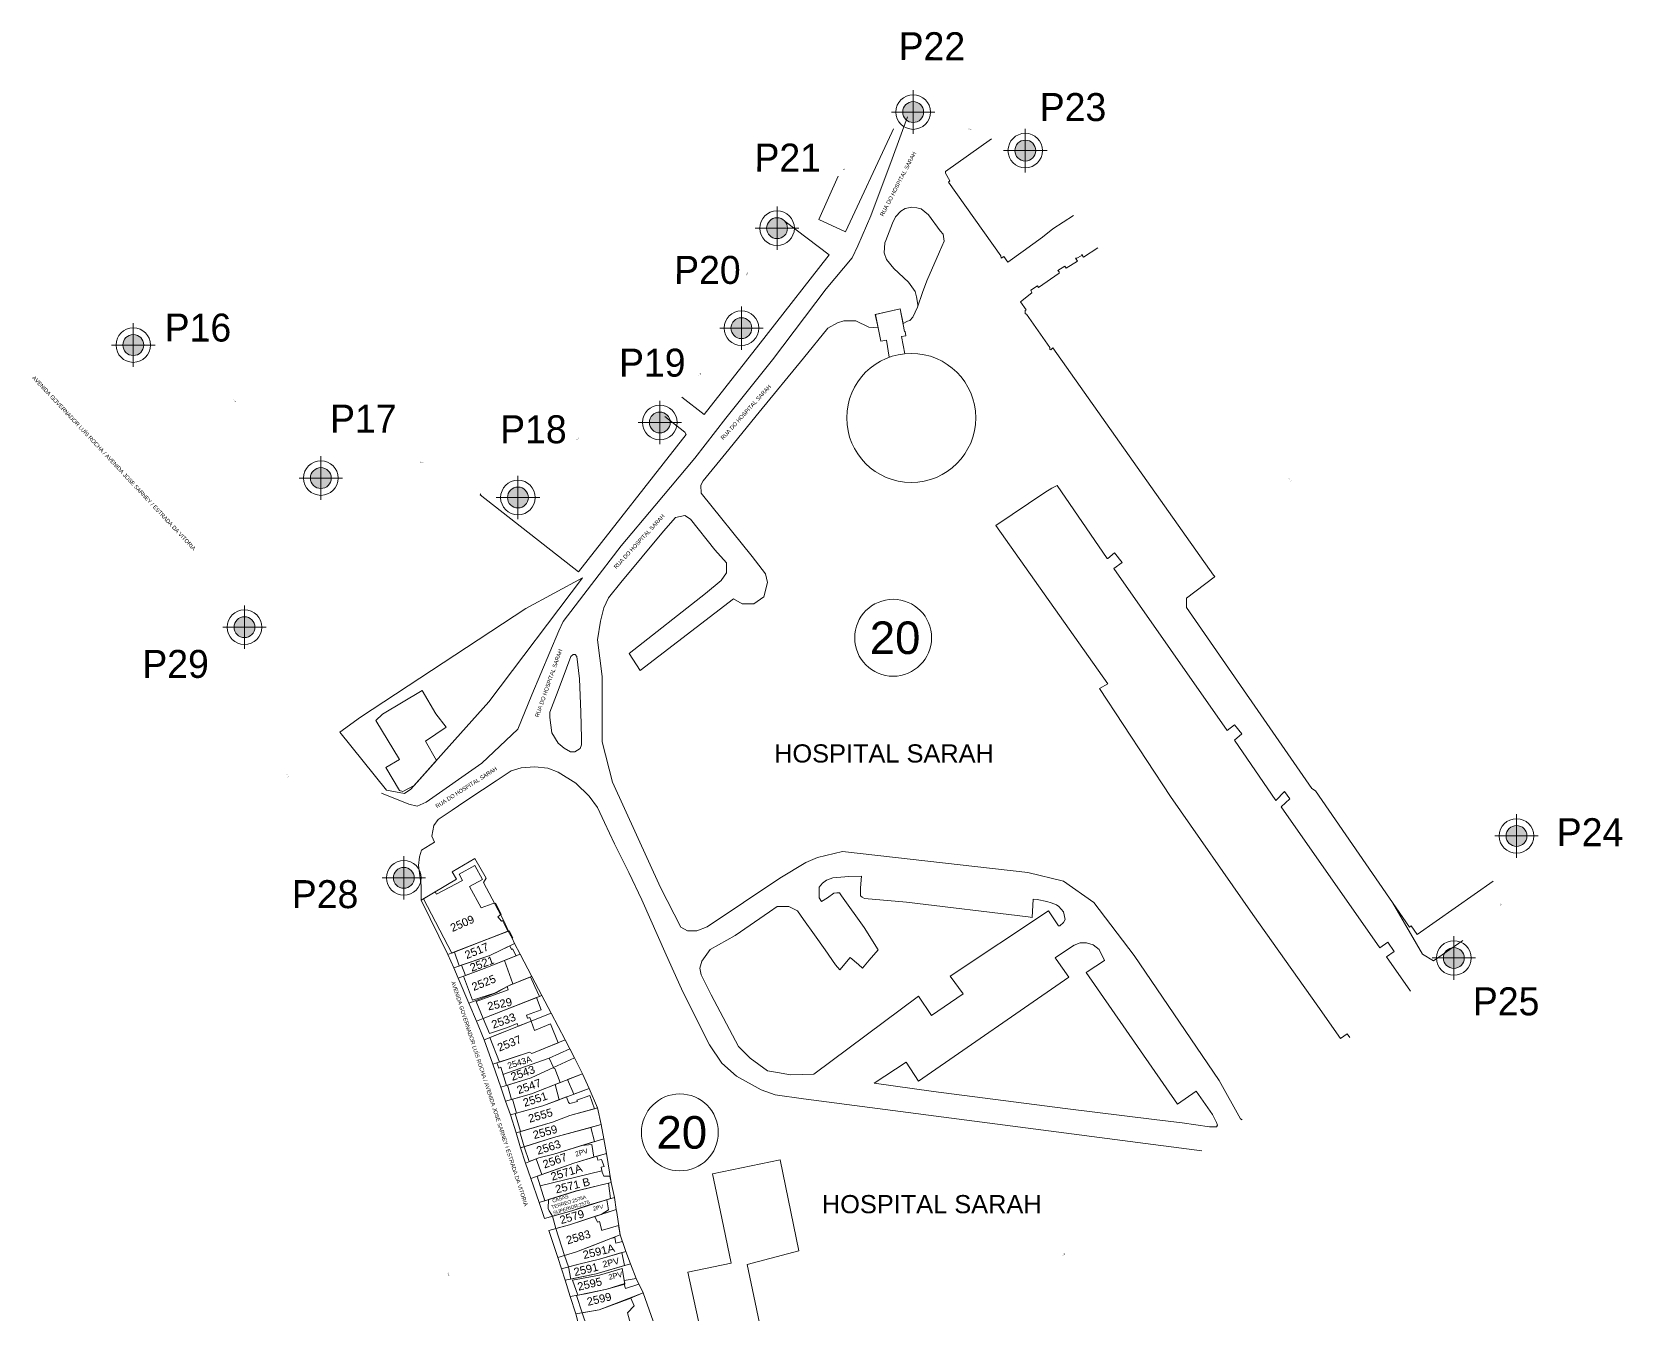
# Model space of a CAD drawing. Extents: x 578787 to 581140, y 9719065 to 9720647.
# Drawn here: x 580374.6 to 580772, y 9719816.3 to 9720136.7 of the extents above; entities that cross this region are included whole.
import ezdxf

# ---------------------------------------------------------------- set-up
doc = ezdxf.new("R2010")
doc.units = 0
doc.layers.get('0').update_dxf_attribs({"lineweight": 0})
for name, color, linetype, lineweight in [('ARQ_COTAS', 1, 'Continuous', 0), ('EDIFICACAO_pol', 254, 'Continuous', 0), ('LOTES_pol_v1', 7, 'Continuous', 30), ('LTM HOMOLOGADA', 7, 'Continuous', 50), ('Rio Perene', 4, 'Continuous', 13), ('ROGERIO', 2, 'Continuous', 0), ('TPG_VERTICE', 12, 'Continuous', 0)]:
    doc.layers.add(name, color=color, linetype=linetype, lineweight=lineweight)
doc.styles.add('cmnR100_1_500', font='Century Gothic', dxfattribs={"height": 1.25})
doc.styles.get("Standard").update_dxf_attribs({"font": 'arial.ttf'})
doc.styles.add('TXT_PROJETO', font='Swis721 LtCn BT')
doc.dimstyles.new('CT_POLIGONAL', dxfattribs={"dimtxt": 0.25, "dimasz": 1, "dimexe": 0.065, "dimexo": 0.05, "dimgap": 0.2, "dimtad": 1, "dimtoh": 1, "dimzin": 4, "dimdsep": 46, "dimtxsty": 'TXT_PROJETO', "dimblk1": 'BL100', "dimblk2": 'BL100', "dimsah": 1, "dimcen": 0.09, "dimse1": 1, "dimse2": 1, "dimsd1": 1, "dimsd2": 1, "dimclrd": 1, "dimclrt": 2, "dimadec": 0, "dimazin": 0, "dimtfac": 1, "dimtdec": 4, "dimtmove": 0, "dimatfit": 3, "dimfxl": 0.1, "dimtolj": 1, "dimtzin": 0, "dimarcsym": 0})

# ---------------------------------------------------------------- blocks, each defined once
blk = doc.blocks.new('VERTICE')
at = {"layer": 'TPG_VERTICE'}
h = blk.add_hatch(color=256, dxfattribs=at)
edge = h.paths.add_edge_path()
edge.add_arc((0, 0), 0.494, 0, 360)
for p, q in [((0, -1.028), (0, 1.028)), ((1.028, 0), (-1.028, 0))]:
    blk.add_line(p, q, dxfattribs=at)
for radius in [0.818, 0.494]:
    blk.add_circle((0, 0), radius, dxfattribs=at)
blk = doc.blocks.new('*D42FD')
at = {"layer": 'ROGERIO', "color": 2, "insert": (580438.39, 9719950.75), "char_height": 0.25, "attachment_point": 8, "rotation": 302.4489, "style": 'TXT_PROJETO'}
blk.add_mtext('74.21', dxfattribs=at)
blk = doc.blocks.new('BL100')
at = {"layer": 'ARQ_COTAS'}
for p, q in [((-1.04, 0), (1.04, 0)), ((0, -1.04), (0, 1.04))]:
    blk.add_line(p, q, dxfattribs=at)
blk.add_circle((0, 0), 0.5, dxfattribs=at)
blk = doc.blocks.new('*D4300')
at = {"layer": 'ROGERIO', "color": 2, "insert": (580478.62, 9719826.29), "char_height": 0.25, "attachment_point": 8, "rotation": 287.2844, "style": 'TXT_PROJETO'}
blk.add_mtext('195.69', dxfattribs=at)
blk = doc.blocks.new('*D4E63')
at = {"color": 2, "insert": (580425.22, 9720044.38), "char_height": 0.25, "attachment_point": 8, "rotation": 324.6592, "style": 'TXT_PROJETO'}
blk.add_mtext('57.45', dxfattribs=at)
blk = doc.blocks.new('*D4E71')
at = {"color": 2, "insert": (580472.07, 9720029.03), "char_height": 0.25, "attachment_point": 8, "rotation": 354.3573, "style": 'TXT_PROJETO'}
blk.add_mtext('49.48', dxfattribs=at)
blk = doc.blocks.new('*D4E7F')
at = {"color": 2, "insert": (580511.06, 9720034.9), "char_height": 0.25, "attachment_point": 8, "rotation": 27.8831, "style": 'TXT_PROJETO'}
blk.add_mtext('40.10', dxfattribs=at)
blk = doc.blocks.new('*D4E8D')
at = {"color": 2, "insert": (580541.57, 9720051.02), "char_height": 0.25, "attachment_point": 8, "rotation": 49.1284, "style": 'TXT_PROJETO'}
blk.add_mtext('31.16', dxfattribs=at)
blk = doc.blocks.new('*D4E9B')
at = {"color": 2, "insert": (580553.44, 9720076.2), "char_height": 0.25, "attachment_point": 8, "rotation": 70.3737, "style": 'TXT_PROJETO'}
blk.add_mtext('26.51', dxfattribs=at)
blk = doc.blocks.new('*D4EA9')
at = {"color": 2, "insert": (580577.69, 9720102.3), "char_height": 0.25, "attachment_point": 8, "rotation": 40.4784, "style": 'TXT_PROJETO'}
blk.add_mtext('44.71', dxfattribs=at)
blk = doc.blocks.new('*D4EB7')
at = {"color": 2, "insert": (580608.98, 9720112.26), "char_height": 0.25, "attachment_point": 8, "rotation": 341.0193, "style": 'TXT_PROJETO'}
blk.add_mtext('29.62', dxfattribs=at)
blk = doc.blocks.new('*D4EC5')
at = {"color": 2, "insert": (580688.91, 9720024.77), "char_height": 0.25, "attachment_point": 8, "rotation": 305.6328, "style": 'TXT_PROJETO'}
blk.add_mtext('210.69', dxfattribs=at)
blk = doc.blocks.new('*D4ED3')
at = {"color": 2, "insert": (580741.74, 9719918.49), "char_height": 0.25, "attachment_point": 8, "rotation": 62.8011, "style": 'TXT_PROJETO'}
blk.add_mtext('34.28', dxfattribs=at)
blk = doc.blocks.new('*D4EE1')
at = {"color": 2, "insert": (580632.47, 9719831.06), "char_height": 0.25, "attachment_point": 8, "rotation": 37.3933, "style": 'TXT_PROJETO'}
blk.add_mtext('245.02', dxfattribs=at)

msp = doc.modelspace()

# ---------------------------------------------------------------- linework, layer by layer
at = {"layer": 'EDIFICACAO_pol', "color": 1}
for p, q in [((580503.865, 9719880.23), (580492.327, 9719876.177)), ((580501.631, 9719848.382), (580517.051, 9719852.122))]:
    msp.add_line(p, q, dxfattribs=at)
at = {"layer": 'Rio Perene', "color": 1}
for points in [[(580461.952, 9719946.52), (580468.78, 9719943.76), (580470.924, 9719943.24), (580473.165, 9719944.191), (580487.023, 9719953.935), (580496.026, 9719962.472), (580499.584, 9719971.022), (580506.262, 9719987.069), (580507.375, 9719989.363), (580514.456, 9719998.594), (580521.861, 9720008.246), (580530.28, 9720018.272), (580540.313, 9720030.221), (580548.048, 9720040.217), (580559.638, 9720054.731), (580573.116, 9720072.523), (580579.625, 9720080.199), (580581.027, 9720083.199), (580584.276, 9720090.741), (580589.545, 9720104.951), (580593.452, 9720115.486)], [(580589.883, 9720112.441), (580589.476, 9720111.557), (580577.902, 9720086.753)], [(580634.9, 9720090.85), (580629.733, 9720087.475), (580627.178, 9720085.414), (580622.297, 9720081.897), (580618.485, 9720079.15), (580617.45, 9720080.587), (580616.849, 9720080.155), (580616.746, 9720080.725), (580603.614, 9720099.143), (580603.958, 9720099.497), (580602.898, 9720101.36), (580602.898, 9720101.776), (580614.424, 9720110.008)], [(580577.902, 9720086.753), (580571.272, 9720089.779), (580576.069, 9720100.651)], [(580523.858, 9719981.36), (580526.636, 9719977.088), (580549.931, 9719995.051), (580552.095, 9719993.814), (580555.051, 9719993.814), (580557.521, 9719995.567), (580558.398, 9719999.138), (580557.943, 9720001.313), (580554.598, 9720005.576), (580541.886, 9720021.442), (580541.772, 9720023.468), (580542.346, 9720024.548), (580547.983, 9720031.435), (580556.363, 9720041.671), (580567.435, 9720055.199), (580573.479, 9720062.636), (580575.894, 9720063.997), (580577.53, 9720064.514), (580580.532, 9720064.514), (580583.743, 9720062.923), (580586.084, 9720062.753), (580585.324, 9720066.105), (580591.56, 9720067.518), (580592.296, 9720063.792), (580593.393, 9720064.395), (580594.029, 9720064.609), (580594.767, 9720065.379), (580595.947, 9720067.92), (580597.189, 9720071.538), (580598.25, 9720074.504), (580601.389, 9720081.76), (580602.545, 9720084.431), (580602.281, 9720086.149), (580601.614, 9720086.962), (580598.645, 9720091.016), (580596.791, 9720092.506), (580595.704, 9720092.734), (580594.485, 9720092.917), (580592.837, 9720092.522), (580591.778, 9720091.866), (580590.43, 9720090.519), (580589.623, 9720088.887), (580588.024, 9720084.57), (580587.741, 9720083.977), (580587.546, 9720081.473), (580588.198, 9720079.849), (580589.957, 9720077.591), (580593.68, 9720074.172), (580595.303, 9720071.855), (580595.64, 9720070.45), (580595.959, 9720068.591), (580596.022, 9720068.139)], [(580537.007, 9720045.441), (580542.59, 9720041.119), (580558.095, 9720060.792), (580573.823, 9720080.962), (580562.82, 9720089.344)], [(580739.774, 9719924.469), (580720.76, 9719911.175), (580719.271, 9719913.304), (580718.876, 9719913.028), (580695.357, 9719947.08), (580694.454, 9719947.675), (580663.131, 9719992.843), (580663.131, 9719995.241), (580670.031, 9720000.453), (580670.234, 9720000.592), (580669.853, 9720000.972), (580629.738, 9720057.771), (580629.211, 9720057.274), (580628.995, 9720057.311), (580628.933, 9720057.514), (580628.933, 9720057.792), (580623.184, 9720066.191), (580622.906, 9720066.251), (580622.801, 9720066.342), (580622.801, 9720067.113), (580623.047, 9720067.27), (580621.666, 9720069.218), (580624.507, 9720071.505), (580624.232, 9720072.193), (580625.872, 9720073.257), (580626.166, 9720072.803), (580631.296, 9720076.379), (580631.296, 9720076.713), (580631.015, 9720077.092), (580632.728, 9720078.136), (580633.025, 9720077.648), (580635.864, 9720079.406), (580635.402, 9720080.152), (580635.745, 9720080.152), (580636.835, 9720080.75), (580637.002, 9720081.052), (580637.15, 9720080.97), (580637.15, 9720080.71), (580637.424, 9720080.44), (580640.951, 9720082.732)], [(580592.749, 9720056.287), (580591.896, 9720060.563), (580592.985, 9720060.736), (580592.803, 9720061.852), (580592.679, 9720061.852), (580591.56, 9720067.518), (580585.383, 9720066.118), (580586.785, 9720059.388), (580588.13, 9720059.668), (580588.859, 9720055.403)], [(580486.638, 9720021.047), (580511.227, 9720001.764), (580538.146, 9720036.092), (580537.798, 9720036.657), (580532.778, 9720040.554)], [(580486.806, 9720021.264), (580486.638, 9720021.047)], [(580719.131, 9719897.048), (580713.133, 9719905.602), (580715.039, 9719906.938), (580713.433, 9719909.228), (580711.425, 9719907.821), (580686.786, 9719943.051), (580688.924, 9719945.037), (580687.572, 9719946.916), (580685.459, 9719944.657), (580675.077, 9719959.758), (580676.958, 9719961.274), (580675.093, 9719963.589), (580673.252, 9719962.106), (580644.971, 9720002.625), (580647.064, 9720004.086), (580645.124, 9720006.55), (580643.499, 9720005.112), (580643.287, 9720005.114), (580630.8, 9720023.312), (580629.512, 9720022.715), (580627.725, 9720021.572), (580615.466, 9720013.362), (580643.497, 9719973.812), (580641.375, 9719972.618), (580659.154, 9719945.664), (580679.703, 9719916.188), (580695.934, 9719893.274), (580701.634, 9719885.218), (580703.269, 9719886.375), (580703.948, 9719885.443)], [(580523.858, 9719981.36), (580542.963, 9719996.409), (580546.864, 9719999.651), (580548.148, 9720001.54), (580548.148, 9720004.071), (580545.257, 9720007.253), (580539.228, 9720014.917), (580537.735, 9720015.834), (580535.469, 9720015.34), (580532.455, 9720011.945), (580521.82, 9719999.114), (580518.742, 9719995.294), (580517.566, 9719992.764), (580516.705, 9719989.482), (580515.981, 9719984.82), (580517.133, 9719975.602), (580517.133, 9719959.345), (580519.669, 9719949.188), (580531.678, 9719922.934), (580536.747, 9719913.021), (580538.443, 9719912.082), (580540.782, 9719912.082), (580543.349, 9719913.09), (580561.483, 9719925.28), (580568.013, 9719929.189), (580570.926, 9719930.368)], [(580471.92, 9719919.786), (580471.92, 9719923.427), (580471.21, 9719928.413), (580471.475, 9719930.545), (580471.979, 9719932.226), (580475.208, 9719934.217), (580474.56, 9719935.77), (580475.068, 9719938.406), (580476.109, 9719939.906), (580479.645, 9719942.258), (580482.836, 9719944.38), (580487.244, 9719947.313), (580490.664, 9719949.588), (580494.395, 9719952.07), (580496.86, 9719952.789), (580500.271, 9719953.059), (580503.566, 9719952.725), (580506.145, 9719951.74), (580510.517, 9719948.961), (580513.902, 9719945.713), (580515.982, 9719942.935), (580517.728, 9719939.155)], [(580517.728, 9719939.155), (580520.198, 9719933.808), (580523.812, 9719926.668), (580527.059, 9719919.82), (580533.145, 9719906.112), (580536.937, 9719897.569), (580541.638, 9719888.209), (580543.965, 9719883.575), (580547.053, 9719879.053), (580550.646, 9719875.782), (580556.876, 9719872.383), (580560.325, 9719871.124), (580567.437, 9719870.116), (580647.148, 9719859.718), (580666.919, 9719857.139)], [(580570.926, 9719930.368), (580577.205, 9719931.871), (580623.45, 9719926.651), (580632.399, 9719924.499), (580639.993, 9719919.127), (580650.075, 9719905.938), (580671.306, 9719874.697), (580676.647, 9719865.148), (580677.017, 9719864.857)], [(580732.153, 9719909.639), (580724.83, 9719904.57), (580722.117, 9719906.271), (580714.632, 9719919.173)], [(580485.714, 9719889.509), (580487.4, 9719890.22), (580502.071, 9719895.933), (580499.521, 9719900.703), (580493.893, 9719898.443), (580490.667, 9719896.569), (580483.772, 9719894.045), (580485.688, 9719889.498)], [(580497.642, 9719858.116), (580498.879, 9719854.418), (580501.334, 9719855.388), (580505.056, 9719856.281), (580515.229, 9719859.435), (580514.262, 9719862.983), (580504.947, 9719860.442), (580497.64, 9719858.123)], [(580567.629, 9719781.101), (580567.187, 9719782.945), (580563.152, 9719781.979), (580553.374, 9719828.701), (580566.222, 9719832.146), (580561.568, 9719854.837), (580544.673, 9719851.372), (580546.997, 9719840.277), (580549.352, 9719829.035), (580538.522, 9719826.766), (580546.849, 9719788.657), (580549.115, 9719789.019), (580550.862, 9719789.298), (580554.867, 9719790.542), (580557.11, 9719790.66), (580559.294, 9719781.564), (580555.753, 9719780.714), (580555.862, 9719779.76), (580557.353, 9719773.292)], [(580503.795, 9719837.196), (580508.932, 9719838.622), (580514.714, 9719840.521), (580520.588, 9719842.451), (580520.207, 9719845.484)]]:
    msp.add_lwpolyline(points, dxfattribs=at)
for points in [[(580451.547, 9719961.742), (580456.732, 9719965.435), (580498.027, 9719992.648), (580512.18, 9720000.324), (580488.817, 9719969.311), (580477.453, 9719956.606), (580469.273, 9719947.461), (580467.733, 9719946.387), (580463.261, 9719947.239)], [(580504.012, 9719965.345), (580504.521, 9719961.532), (580506.137, 9719958.935), (580507.626, 9719957.74), (580509.17, 9719956.818), (580510.309, 9719956.785), (580511.583, 9719957.599), (580511.983, 9719958.586), (580511.983, 9719960.206), (580511.8, 9719966.7), (580511.486, 9719975.014), (580510.8, 9719980.598), (580510.339, 9719981.168), (580509.84, 9719981.168), (580509.267, 9719980.659), (580508.169, 9719977.722), (580506.086, 9719972.148), (580504.059, 9719966.725)], [(580460.596, 9719964.644), (580462.268, 9719966.259), (580472.161, 9719972.127), (580475.593, 9719966.341), (580478.177, 9719962.946), (580473.001, 9719959.452), (580475.694, 9719954.639), (580470.142, 9719948.432), (580467.305, 9719946.882), (580466.474, 9719947.162), (580463.067, 9719952.872), (580466.504, 9719954.923)], [(580471.92, 9719919.786), (580480.712, 9719924.979), (580479.643, 9719926.789), (580485.332, 9719930.156), (580488.155, 9719925.21), (580487.445, 9719924.199), (580492.522, 9719914.608), (580493.599, 9719912.176), (580493.671, 9719912.013), (580480.204, 9719906.799), (580478.578, 9719906.179)], [(580472.455, 9719920.102), (580479.536, 9719906.54), (580493.537, 9719911.959), (580492.208, 9719914.674), (580491.94, 9719914.469), (580491.084, 9719915.587), (580491.843, 9719916.21), (580490.503, 9719918.968), (580489.653, 9719918.802), (580486.926, 9719917.797), (580483.989, 9719923.13), (580487.182, 9719924.889), (580485.265, 9719928.37), (580481.388, 9719926.235), (580482.248, 9719924.675), (580475.7, 9719921.253), (580475.364, 9719921.82)], [(580542.025, 9719904.502), (580544.069, 9719907.39), (580550.343, 9719910.912), (580558.95, 9719916.847), (580560.825, 9719918.139), (580563.741, 9719918.139), (580565.929, 9719917.068), (580567.453, 9719914.937), (580570.164, 9719911.103), (580572.833, 9719907.327), (580575.449, 9719903.628), (580576.537, 9719902.336), (580579.12, 9719905.394), (580581.132, 9719903.695), (580582.208, 9719902.785), (580583.858, 9719904.738), (580586.058, 9719907.343), (580582.548, 9719912.952), (580576.953, 9719920.836), (580576.425, 9719921.545), (580575.717, 9719921.545), (580575.017, 9719921.464), (580573.387, 9719920.356), (580571.96, 9719919.386), (580571.304, 9719920.351), (580571.304, 9719921.687), (580571.304, 9719922.961), (580572.166, 9719924.017), (580573.131, 9719924.715), (580574.785, 9719925.305), (580578.711, 9719925.645), (580581.895, 9719925.712), (580581.695, 9719922.833), (580581.695, 9719920.818), (580582.096, 9719920.462), (580582.626, 9719920.177), (580593.148, 9719919.257), (580623.597, 9719915.588), (580624.561, 9719915.397), (580624.85, 9719919.976), (580625.831, 9719919.914), (580628.19, 9719919.435), (580629.317, 9719919.039), (580630.632, 9719918.608), (580631.238, 9719918.138), (580632.388, 9719916.836), (580632.777, 9719914.935), (580632.377, 9719914.204), (580631.485, 9719913.358), (580631.142, 9719913.358), (580630.129, 9719914.803), (580628.661, 9719917.108), (580604.101, 9719900.737), (580607.286, 9719896.323), (580599.404, 9719890.962), (580596.132, 9719895.772), (580570.009, 9719876.248), (580564.159, 9719876.103), (580560.916, 9719876.667), (580558.413, 9719877.103), (580556.245, 9719878.689), (580554.13, 9719880.236), (580551.188, 9719883.178), (580544.349, 9719896.056), (580541.876, 9719901.082), (580541.547, 9719902.779)], [(580480.018, 9719902.815), (580489.058, 9719905.944), (580495.247, 9719908.904), (580494.602, 9719910.253), (580493.671, 9719912.013), (580480.204, 9719906.799), (580478.578, 9719906.179)], [(580481.115, 9719900.252), (580487.667, 9719902.673), (580496.658, 9719906.257), (580495.247, 9719908.904), (580489.058, 9719905.944), (580480.018, 9719902.815)], [(580480.206, 9719906.793), (580481.416, 9719903.299), (580489.058, 9719905.944), (580495.247, 9719908.904), (580494.602, 9719910.253), (580494.797, 9719910.346), (580493.841, 9719912.086), (580493.678, 9719912), (580480.204, 9719906.799)], [(580585.045, 9719874.042), (580593.055, 9719879.233), (580596.121, 9719874.503), (580633.712, 9719900.523), (580630.588, 9719905.036), (580630.306, 9719905.374), (580633.116, 9719907.254), (580635.027, 9719908.533), (580636.584, 9719909.052), (580638.13, 9719909.052), (580639.79, 9719908.616), (580641.305, 9719907.454), (580642.655, 9719904.694), (580638.282, 9719901.82), (580638.059, 9719901.673), (580660.836, 9719868.743), (580665.557, 9719872.008), (580669.579, 9719866.193), (580670.658, 9719864.174), (580670.832, 9719863.494), (580670.602, 9719863.095), (580668.847, 9719863.095), (580661.999, 9719864.128), (580655.002, 9719864.911), (580632.799, 9719867.728), (580599.911, 9719871.9)], [(580483.772, 9719894.045), (580490.667, 9719896.569), (580493.893, 9719898.443), (580499.521, 9719900.703), (580496.658, 9719906.257), (580487.667, 9719902.673), (580481.115, 9719900.252)], [(580481.986, 9719903.496), (580482.936, 9719900.925), (580487.667, 9719902.673), (580495.595, 9719905.834), (580494.717, 9719907.581), (580494.44, 9719907.441), (580494.021, 9719908.317), (580489.058, 9719905.944)], [(580482.482, 9719900.757), (580484.697, 9719894.757), (580490.197, 9719896.526), (580493.893, 9719898.443), (580494.792, 9719898.81), (580492.682, 9719904.677), (580487.667, 9719902.673)], [(580485.622, 9719894.437), (580487.4, 9719890.22), (580501.472, 9719895.707), (580500.306, 9719898.2), (580499.197, 9719900.573), (580493.893, 9719898.443), (580493.414, 9719898.164), (580493.614, 9719897.374)], [(580502.071, 9719895.933), (580504.362, 9719891.477), (580487.632, 9719884.846), (580485.714, 9719889.509), (580487.4, 9719890.22)], [(580487.4, 9719890.22), (580488.993, 9719886.439), (580493.435, 9719887.924), (580495.878, 9719888.966), (580496.17, 9719888.23), (580499.348, 9719889.49), (580499.042, 9719890.404), (580498.559, 9719890.243), (580498.49, 9719890.234), (580498.231, 9719890.978), (580498.211, 9719891.031), (580501.914, 9719892.35), (580500.75, 9719895.434), (580487.4, 9719890.22)], [(580489.783, 9719878.733), (580498.933, 9719881.768), (580499.546, 9719881.418), (580507.849, 9719884.838), (580504.362, 9719891.477), (580487.632, 9719884.846)], [(580489.05, 9719885.408), (580491.429, 9719879.279), (580498.933, 9719881.768), (580499.546, 9719881.418), (580506.147, 9719884.137), (580504.217, 9719888.822), (580500.198, 9719887.167), (580499.348, 9719889.49)], [(580507.849, 9719884.838), (580510.215, 9719880.333), (580499.377, 9719875.386), (580491.796, 9719873.013), (580489.783, 9719878.733), (580498.933, 9719881.768), (580499.546, 9719881.418)], [(580490.791, 9719879.067), (580491.338, 9719877.802), (580491.761, 9719877.985), (580493.182, 9719873.446), (580499.377, 9719875.386), (580504.921, 9719877.916), (580503.865, 9719880.23), (580509.032, 9719882.586), (580507.849, 9719884.838), (580499.546, 9719881.418), (580498.933, 9719881.768)], [(580492.999, 9719869.5), (580499.448, 9719871.316), (580512.213, 9719876.388), (580510.215, 9719880.333), (580499.377, 9719875.386), (580491.796, 9719873.013)], [(580493.441, 9719873.528), (580494.46, 9719869.911), (580499.448, 9719871.316), (580506.638, 9719874.172), (580505.286, 9719877.677), (580504.796, 9719877.859), (580499.377, 9719875.386)], [(580494.179, 9719866.127), (580502.279, 9719868.349), (580513.839, 9719872.664), (580512.213, 9719876.388), (580499.448, 9719871.316), (580492.999, 9719869.5)], [(580494.746, 9719869.992), (580495.692, 9719866.542), (580502.279, 9719868.349), (580506.401, 9719869.888), (580505.387, 9719873.675), (580499.448, 9719871.316)], [(580508.494, 9719874.91), (580510.08, 9719871.261), (580513.839, 9719872.664), (580512.213, 9719876.388)], [(580495.591, 9719861.585), (580504.736, 9719864.306), (580509.064, 9719865.967), (580515.714, 9719867.8), (580515.934, 9719867.848), (580513.839, 9719872.664), (580502.279, 9719868.349), (580494.179, 9719866.127)], [(580495.366, 9719866.453), (580496.715, 9719861.919), (580504.736, 9719864.306), (580509.064, 9719865.967), (580515.177, 9719867.651), (580514.063, 9719870.906), (580510.826, 9719869.798), (580510.942, 9719869.462), (580509.055, 9719868.949), (580508.738, 9719869.205), (580508.229, 9719870.57), (580502.279, 9719868.349)], [(580496.753, 9719857.841), (580497.642, 9719858.116), (580504.947, 9719860.442), (580516.884, 9719863.698), (580515.934, 9719867.848), (580509.064, 9719865.967), (580504.736, 9719864.306), (580495.591, 9719861.585)], [(580497.642, 9719858.116), (580504.947, 9719860.442), (580514.17, 9719862.958), (580516.884, 9719863.698), (580515.976, 9719867.857), (580509.064, 9719865.967), (580504.736, 9719864.306), (580496.527, 9719861.863)], [(580497.932, 9719854.045), (580501.334, 9719855.388), (580505.056, 9719856.281), (580517.538, 9719860.151), (580516.884, 9719863.698), (580504.947, 9719860.442), (580496.753, 9719857.841)], [(580499.269, 9719850.205), (580504.48, 9719852.062), (580510.074, 9719854.056), (580515.224, 9719855.621), (580518.215, 9719856.41), (580517.538, 9719860.151), (580505.056, 9719856.281), (580501.334, 9719855.388), (580497.932, 9719854.045)], [(580500.652, 9719855.119), (580502.05, 9719851.197), (580510.074, 9719854.056), (580515.045, 9719855.567), (580514.508, 9719858.685), (580512.053, 9719858.45), (580505.056, 9719856.281), (580501.593, 9719855.45), (580501.334, 9719855.388)], [(580499.269, 9719850.205), (580504.48, 9719852.062), (580510.074, 9719854.056), (580515.045, 9719855.567), (580518.215, 9719856.41), (580519.405, 9719849.194), (580510.551, 9719847.054), (580501.356, 9719844.205)], [(580500.888, 9719850.782), (580502.788, 9719844.649), (580510.551, 9719847.054), (580519.405, 9719849.194), (580519.009, 9719850.757), (580517.508, 9719850.757), (580517.118, 9719851.793), (580516.858, 9719853.072), (580517.64, 9719853.231), (580516.941, 9719854.946), (580516.046, 9719854.79), (580515.786, 9719855.764), (580510.074, 9719854.056)], [(580502.745, 9719840.214), (580509.576, 9719842.117), (580513.594, 9719843.509), (580520.207, 9719845.484), (580519.405, 9719849.194), (580510.551, 9719847.054), (580501.356, 9719844.205)], [(580503.712, 9719844.935), (580503.658, 9719842.724), (580503.848, 9719842.132), (580504.691, 9719840.756), (580509.576, 9719842.117), (580519.22, 9719845.189), (580518.685, 9719849.02), (580510.396, 9719847.006)], [(580506.063, 9719830.502), (580510.728, 9719831.842), (580514.612, 9719833.383), (580521.578, 9719836.148), (580520.764, 9719841.717), (580520.588, 9719842.451), (580508.932, 9719838.622), (580503.795, 9719837.196)], [(580504.691, 9719840.756), (580505.545, 9719837.682), (580508.932, 9719838.622), (580516.844, 9719841.221), (580518.7, 9719842.395), (580518.317, 9719844.901), (580513.594, 9719843.509), (580509.576, 9719842.117)], [(580505.545, 9719837.682), (580507.748, 9719830.986), (580510.728, 9719831.842), (580521.578, 9719836.148), (580521.24, 9719838.457), (580517.234, 9719837.264), (580517.076, 9719837.223), (580516.427, 9719839.455), (580515.951, 9719839.317), (580515.326, 9719840.723), (580508.932, 9719838.622)], [(580506.967, 9719827.63), (580511.304, 9719828.824), (580516.457, 9719830.034), (580523.052, 9719831.984), (580521.578, 9719836.148), (580510.728, 9719831.842), (580506.063, 9719830.502)], [(580507.748, 9719830.986), (580508.695, 9719828.106), (580511.304, 9719828.824), (580516.457, 9719830.034), (580523.052, 9719831.984), (580522.186, 9719834.43), (580520.55, 9719834.045), (580520.309, 9719835.444), (580519.253, 9719835.225), (580510.728, 9719831.842)], [(580507.863, 9719824.785), (580515.621, 9719826.376), (580524.24, 9719828.864), (580523.052, 9719831.984), (580516.457, 9719830.034), (580511.304, 9719828.824), (580506.967, 9719827.63)], [(580508.695, 9719828.106), (580509.315, 9719825.083), (580515.621, 9719826.376), (580522.707, 9719828.434), (580522.07, 9719831.707), (580516.457, 9719830.034), (580511.304, 9719828.824)], [(580509.141, 9719820.73), (580512.976, 9719821.406), (580518.288, 9719822.584), (580522.816, 9719823.829), (580522.578, 9719824.693), (580525.639, 9719825.25), (580524.24, 9719828.864), (580515.621, 9719826.376), (580507.863, 9719824.785)], [(580509.691, 9719824.84), (580511.058, 9719821.068), (580518.288, 9719822.584), (580522.816, 9719823.829), (580522.075, 9719827.681), (580516.467, 9719826.066)], [(580510.501, 9719816.356), (580516.374, 9719817.376), (580523.816, 9719820.129), (580527.351, 9719821.655), (580525.639, 9719825.25), (580522.647, 9719824.706), (580522.789, 9719823.927), (580518.288, 9719822.584), (580512.976, 9719821.406), (580509.141, 9719820.73)], [(580527.351, 9719821.655), (580529.888, 9719814.574), (580521.854, 9719812.194), (580517.555, 9719810.63), (580512.371, 9719809.193), (580510.501, 9719816.356), (580516.374, 9719817.376)], [(580510.736, 9719821.011), (580512.12, 9719816.637), (580516.374, 9719817.376), (580527.351, 9719821.655), (580526.315, 9719823.829), (580522.949, 9719822.693), (580522.649, 9719823.783), (580518.288, 9719822.584)], [(580512.12, 9719816.637), (580514.453, 9719809.77), (580517.555, 9719810.63), (580521.854, 9719812.194), (580524.413, 9719812.952), (580523.448, 9719816.674), (580525.092, 9719818.354), (580524.245, 9719820.314), (580521.399, 9719819.235), (580516.374, 9719817.376)]]:
    msp.add_lwpolyline(points, close=True, dxfattribs=at)
for centre, radius in [((580594.349, 9720040.245), 16.121), ((580589.819, 9719985.308), 9.607), ((580536.536, 9719861.725), 9.607)]:
    msp.add_circle(centre, radius, dxfattribs=at)

# ---------------------------------------------------------------- block references
at = {"layer": 'LTM HOMOLOGADA', "linetype": 'Continuous', "xscale": 5.282912269589706, "yscale": 5.282912269589706, "zscale": 5.282912269589706, "rotation": 269.9999999999994}
for p in [(580594.829, 9720116.662), (580622.843, 9720107.026), (580560.818, 9720087.636), (580551.914, 9720062.668), (580399.972, 9720058.444), (580531.522, 9720039.103), (580446.835, 9720025.213), (580496.075, 9720020.348), (580427.745, 9719987.944), (580745.589, 9719935.784), (580467.56, 9719925.324), (580729.921, 9719905.296)]:
    msp.add_blockref('VERTICE', p, dxfattribs=at)

# ---------------------------------------------------------------- texts
at = {"layer": 'EDIFICACAO_pol', "color": 0}
for s, height, rotation, p in [('RUA DO HOSPITAL SARAH', 1, 62.50792, (580587.368, 9720090.517)), ('AVENIDA GOVERNADOR LUÍS ROCHA / AVENIDA JOSE SARNEY / ESTRADA DA VITORIA', 1, 313.05103, (580374.606, 9720050.187)), ('RUA DO HOSPITAL SARAH', 1, 47.85803, (580547.359, 9720034.682)), ('RUA DO HOSPITAL SARAH', 1, 47.30972, (580520.669, 9720002.442)), ('RUA DO HOSPITAL SARAH', 1, 70.63906, (580501.241, 9719965.349)), ('RUA DO HOSPITAL SARAH', 1, 32.55112, (580475.872, 9719942.676)), ('2509', 2, 23.64847, (580479.706, 9719911.773)), ('2517', 2, 22.33151, (580483.269, 9719904.995)), ('2521', 2, 20.52545, (580484.529, 9719901.84)), ('2525', 2, 21.91954, (580485.023, 9719897.033)), ('AVENIDA GOVERNADOR LUÍS ROCHA / AVENIDA JOSE SARNEY / ESTRADA DA VITORIA', 1, 288.0678, (580479.362, 9719899.346)), ('2529', 2, 11.40498, (580488.674, 9719892.201)), ('2533', 2, 20.33174, (580489.927, 9719887.608)), ('2537', 2, 22.00435, (580491.426, 9719881.885)), ('2543A', 1.5433, 16.88086, (580493.72, 9719877.583)), ('2543', 2, 19.39736, (580494.684, 9719874.582)), ('2547', 2, 18.91995, (580496.223, 9719871.269)), ('2551', 2, 17.9763, (580497.728, 9719868.086)), ('2555', 2, 16.46508, (580498.997, 9719864.129)), ('2559', 2, 15.51646, (580500.133, 9719860.035)), ('2563', 2, 17.94862, (580501.079, 9719856.108)), ('2PV', 1.2351, 17.83473, (580510.574, 9719855.632)), ('2567', 2, 19.59458, (580502.7, 9719852.684)), ('2571A', 2, 16.94247, (580504.626, 9719849.625)), ('2571 B', 2, 13.39759, (580505.654, 9719846.472)), ('2579', 2, 16.49778, (580506.868, 9719838.79)), ('2PV', 0.9856, 13.39759, (580514.951, 9719842.146)), ('2583', 2, 16.71201, (580508.489, 9719833.725)), ('2591A', 2, 13.39759, (580512.567, 9719830.075)), ('2PV', 1.6033, 13.39759, (580517.405, 9719827.932)), ('2591', 2, 13.39759, (580510.274, 9719825.791)), ('2595', 2, 13.39759, (580511.214, 9719822.151)), ('2PV', 1.3369, 13.39759, (580518.878, 9719824.877)), ('2599', 2, 13.39759, (580513.567, 9719818.38))]:
    msp.add_text(s, height=height, rotation=rotation, dxfattribs=at).set_placement(p)
at = {"layer": 'EDIFICACAO_pol', "color": 0, "insert": (580503.901, 9719844.799), "char_height": 0.87906, "width": 4.8326, "attachment_point": 1, "rotation": 17.13062}
msp.add_mtext('\\pxqr;CASAS\\P\\pq*;{\\C1;TERREO:\\C114;\\c4758291;2575A\\C1;\\PSUPERIOR:\\C114;\\c4758291;2575}', dxfattribs=at)
at = {"layer": 'LOTES_pol_v1', "color": 253, "style": 'cmnR100_1_500'}
for s, p in [('P22', (580591.189, 9720129.626)), ('P23', (580626.444, 9720114.429)), ('P21', (580555.163, 9720101.799)), ('P20', (580535.089, 9720073.738)), ('P16', (580407.792, 9720059.336)), ('P19', (580521.321, 9720050.568)), ('P17', (580449.12, 9720036.577)), ('P18', (580491.619, 9720033.923)), ('P29', (580402.211, 9719975.292)), ('P24', (580755.626, 9719933.244)), ('P28', (580439.563, 9719917.764)), ('P25', (580734.671, 9719890.991))]:
    msp.add_text(s, height=6.9897, rotation=359.92417, dxfattribs=at).set_placement(p)
at = {"layer": 'Rio Perene', "color": 1}
for p in [(580583.989, 9719981.246), (580530.706, 9719857.662)]:
    msp.add_text('20', height=8.1345, dxfattribs=at).set_placement(p)
at = {"layer": 'Rio Perene', "color": 0}
for p in [(580560.084, 9719954.142), (580572.017, 9719841.532)]:
    msp.add_text('HOSPITAL SARAH', height=4.53414, dxfattribs=at).set_placement(p)

# ---------------------------------------------------------------- dimensions: what is measured, and where the dimension line sits
for p1, p2, distance, picture, middle in [((580560.818, 9720087.636), (580594.829, 9720116.662), 0, '*D4EA9', (580577.613, 9720102.396)), ((580594.829, 9720116.662), (580622.843, 9720107.026), 0.235, '*D4EB7', (580609.019, 9720112.376)), ((580622.843, 9720107.026), (580745.589, 9719935.784), 5.58, '*D4EC5', (580689.018, 9720024.847)), ((580551.914, 9720062.668), (580560.818, 9720087.636), 2.907, '*D4E9B', (580553.319, 9720076.238)), ((580446.835, 9720025.213), (580399.972, 9720058.444), -2.933, '*D4E63', (580425.289, 9720044.488)), ((580531.522, 9720039.103), (580551.914, 9720062.668), 0, '*D4E8D', (580541.47, 9720051.1)), ((580531.522, 9720039.103), (580496.075, 9720020.348), -5.655, '*D4E7F', (580511.001, 9720035.014)), ((580496.075, 9720020.348), (580446.835, 9720025.213), -6.08, '*D4E71', (580472.085, 9720029.158)), ((580729.921, 9719905.296), (580745.589, 9719935.784), -4.681, '*D4ED3', (580741.627, 9719918.55)), ((580729.921, 9719905.296), (580535.256, 9719756.5), 0, '*D4EE1', (580632.39, 9719831.158))]:
    dim = msp.add_aligned_dim(p1=p1, p2=p2, distance=distance, dimstyle='CT_POLIGONAL')
    dim.commit()
    dim.dimension.update_dxf_attribs({"geometry": picture, "text_midpoint": middle})
at = {"layer": 'ROGERIO'}
for p2, distance, picture, middle in [((580427.745, 9719987.944), 11.171, '*D42FD', (580438.501, 9719950.815)), ((580525.704, 9719738.467), -19.063, '*D4300', (580478.743, 9719826.329))]:
    dim = msp.add_aligned_dim(p1=(580467.56, 9719925.324), p2=p2, distance=distance, dimstyle='CT_POLIGONAL', dxfattribs=at)
    dim.commit()
    dim.dimension.update_dxf_attribs({"geometry": picture, "text_midpoint": middle})

doc.saveas('drawing.dxf')
